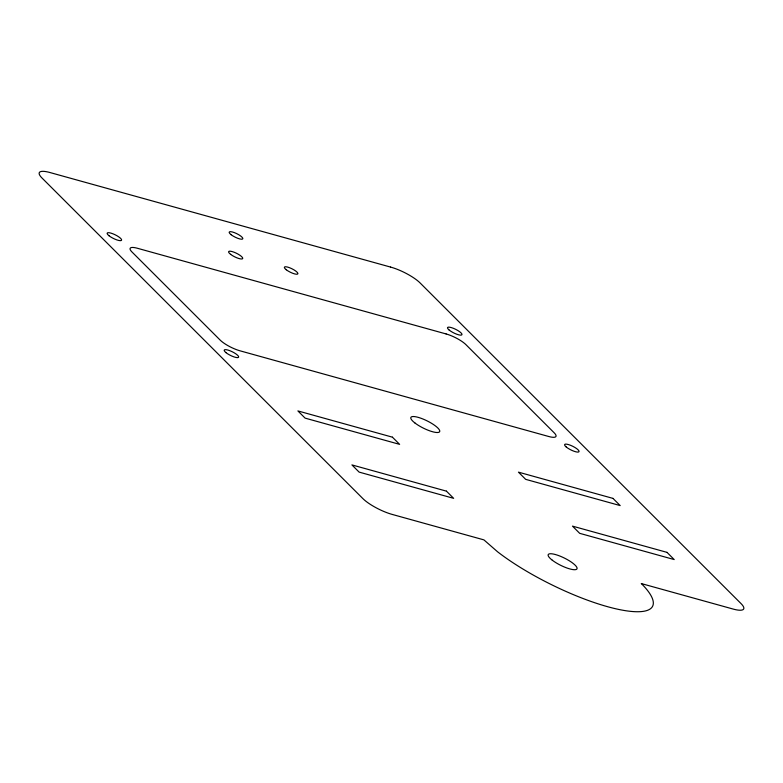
<?xml version="1.0" encoding="UTF-8"?>
<svg xmlns="http://www.w3.org/2000/svg" width="783" height="783" viewBox="0 0 783 783"><rect width="100%" height="100%" fill="white"/><g stroke="black" fill="none" stroke-linecap="round" stroke-linejoin="round"><path stroke-width="1.17" d="M390.551 267.072L50.259 172.612A23.696 6.01 26.3 0 0 42.155 178.162L362.735 498.448A23.696 6.01 26.3 0 0 392.449 514.49L483.914 539.879L497.606 551.819A100.42 25.487 26.3 0 0 616.887 609.037A100.42 25.487 26.3 0 0 641.757 583.971L641.277 583.56L732.741 608.949A23.696 6.01 26.3 0 0 740.845 603.399L420.265 283.113A23.696 6.01 26.3 0 0 390.551 267.072M446.114 333.95L137.328 248.24A16.071 4.081 26.3 0 0 131.936 251.94L220.18 340.106A16.071 4.081 26.3 0 0 239.989 350.804L548.775 436.513A16.071 4.081 26.3 0 0 554.178 432.813L465.924 344.647A16.071 4.081 26.3 0 0 446.114 333.95M392.42 437.168L297.892 410.928L305.096 418.122L399.624 444.362L392.42 437.168M612.981 498.389L518.454 472.149L525.657 479.343L620.185 505.583L612.981 498.389M446.447 491.147L351.919 464.906L359.123 472.11L453.651 498.34L446.447 491.147M667.008 552.367L572.481 526.127L579.684 533.331L674.212 559.561L667.008 552.367M414.961 423.006A16.071 4.081 26.3 0 0 439.273 432.079A16.071 4.081 26.3 0 0 421.577 418.474A16.071 4.081 26.3 0 0 414.961 423.006M552.289 560.207A16.071 4.081 26.3 0 0 576.601 569.28A16.071 4.081 26.3 0 0 558.896 555.676A16.071 4.081 26.3 0 0 552.289 560.207M231.142 234.724A7.595 1.928 26.3 0 0 242.632 239.011A7.595 1.928 26.3 0 0 234.274 232.58A7.595 1.928 26.3 0 0 231.142 234.724M230.642 254.358A7.85 1.987 26.3 0 0 242.515 258.791A7.85 1.987 26.3 0 0 233.872 252.146A7.85 1.987 26.3 0 0 230.642 254.358M286.284 269.783A7.546 1.918 26.3 0 0 297.706 274.05A7.546 1.918 26.3 0 0 289.397 267.659A7.546 1.918 26.3 0 0 286.284 269.783M226.042 352.683A8.036 2.036 26.3 0 0 238.335 357.469A8.036 2.036 26.3 0 0 229.918 350.735A8.036 2.036 26.3 0 0 226.042 352.683M566.266 447.024A8.036 2.036 26.3 0 0 578.647 451.987A8.036 2.036 26.3 0 0 570.592 445.321A8.036 2.036 26.3 0 0 566.266 447.024M449.09 329.986A8.036 2.036 26.3 0 0 461.51 335.046A8.036 2.036 26.3 0 0 453.641 328.41A8.036 2.036 26.3 0 0 449.09 329.986M108.984 235.722A8.036 2.036 26.3 0 0 121.277 240.508A8.036 2.036 26.3 0 0 112.86 233.774A8.036 2.036 26.3 0 0 108.984 235.722"/></g></svg>
